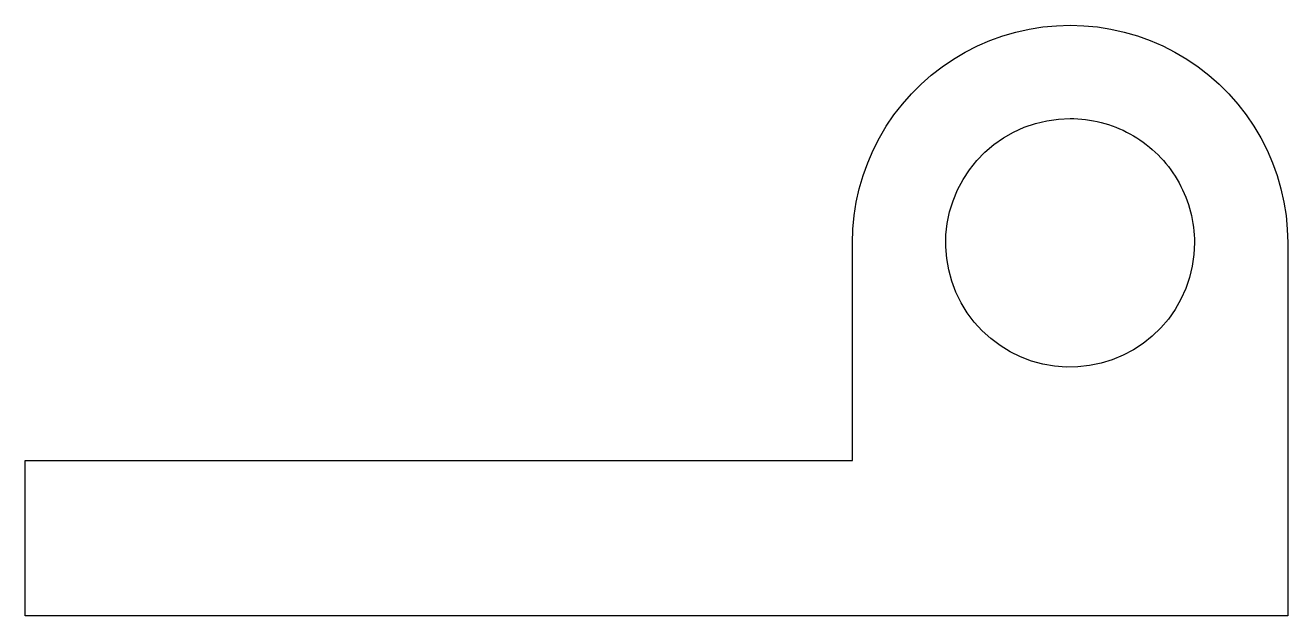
# Model space of a CAD drawing. Header units: metres. Extents: x -32.8 to 7.8, y 0 to 19.
import ezdxf

# ---------------------------------------------------------------- set-up
doc = ezdxf.new("R2010")
doc.units = ezdxf.units.M

msp = doc.modelspace()

# ---------------------------------------------------------------- linework, layer by layer
for points in [[(-6.2, 12), (-6.186, 12.44), (-6.145, 12.877), (-6.076, 13.312), (-5.98, 13.741), (-5.857, 14.163), (-5.708, 14.577), (-5.534, 14.98), (-5.334, 15.372), (-5.11, 15.751), (-4.863, 16.114), (-4.594, 16.462), (-4.303, 16.792), (-3.992, 17.103), (-3.662, 17.394), (-3.314, 17.663), (-2.951, 17.91), (-2.572, 18.134), (-2.18, 18.334), (-1.777, 18.508), (-1.363, 18.657), (-0.941, 18.78), (-0.512, 18.876), (-0.077, 18.945), (0.36, 18.986), (0.8, 19), (1.24, 18.986), (1.677, 18.945), (2.112, 18.876), (2.541, 18.78), (2.963, 18.657), (3.377, 18.508), (3.78, 18.334), (4.172, 18.134), (4.551, 17.91), (4.914, 17.663), (5.262, 17.394), (5.592, 17.103), (5.903, 16.792), (6.194, 16.462), (6.463, 16.114), (6.71, 15.751), (6.934, 15.372), (7.134, 14.98), (7.308, 14.577), (7.457, 14.163), (7.58, 13.741), (7.676, 13.312), (7.745, 12.877), (7.786, 12.44), (7.8, 12)], [(4.8, 12), (4.782, 11.624), (4.729, 11.25), (4.641, 10.884), (4.519, 10.528), (4.364, 10.184), (4.177, 9.857), (3.961, 9.548), (3.716, 9.262), (3.445, 9), (3.151, 8.764), (2.836, 8.557), (2.503, 8.381), (2.155, 8.236), (1.795, 8.126), (1.426, 8.049), (1.051, 8.008), (0.674, 8.002), (0.299, 8.032), (-0.073, 8.096), (-0.436, 8.196), (-0.789, 8.329), (-1.127, 8.495), (-1.448, 8.692), (-1.75, 8.918), (-2.028, 9.172), (-2.282, 9.45), (-2.508, 9.752), (-2.705, 10.073), (-2.871, 10.411), (-3.004, 10.764), (-3.104, 11.127), (-3.168, 11.499), (-3.198, 11.874), (-3.192, 12.251), (-3.151, 12.626), (-3.074, 12.995), (-2.964, 13.355), (-2.819, 13.703), (-2.643, 14.036), (-2.436, 14.351), (-2.2, 14.645), (-1.938, 14.916), (-1.652, 15.161), (-1.343, 15.377), (-1.016, 15.564), (-0.672, 15.719), (-0.316, 15.841), (0.05, 15.929), (0.424, 15.982), (0.8, 16)], [(0.8, 16), (0.926, 15.998), (1.051, 15.992), (1.176, 15.982), (1.301, 15.968), (1.426, 15.951), (1.55, 15.929), (1.673, 15.904), (1.795, 15.874), (1.916, 15.841), (2.036, 15.804), (2.155, 15.764), (2.272, 15.719), (2.389, 15.671), (2.503, 15.619), (2.616, 15.564), (2.727, 15.505), (2.836, 15.443), (2.943, 15.377), (3.048, 15.308), (3.151, 15.236), (3.252, 15.161), (3.35, 15.082), (3.445, 15), (3.538, 14.916), (3.628, 14.828), (3.716, 14.738), (3.8, 14.645), (3.882, 14.55), (3.961, 14.452), (4.036, 14.351), (4.108, 14.248), (4.177, 14.143), (4.243, 14.036), (4.305, 13.927), (4.364, 13.816), (4.419, 13.703), (4.471, 13.589), (4.519, 13.472), (4.564, 13.355), (4.604, 13.236), (4.641, 13.116), (4.674, 12.995), (4.704, 12.873), (4.729, 12.75), (4.751, 12.626), (4.768, 12.501), (4.782, 12.376), (4.792, 12.251), (4.798, 12.126), (4.8, 12)], [(-6.2, 5), (-6.2, 5.14), (-6.2, 5.28), (-6.2, 5.42), (-6.2, 5.56), (-6.2, 5.7), (-6.2, 5.84), (-6.2, 5.98), (-6.2, 6.12), (-6.2, 6.26), (-6.2, 6.4), (-6.2, 6.54), (-6.2, 6.68), (-6.2, 6.82), (-6.2, 6.96), (-6.2, 7.1), (-6.2, 7.24), (-6.2, 7.38), (-6.2, 7.52), (-6.2, 7.66), (-6.2, 7.8), (-6.2, 7.94), (-6.2, 8.08), (-6.2, 8.22), (-6.2, 8.36), (-6.2, 8.5), (-6.2, 8.64), (-6.2, 8.78), (-6.2, 8.92), (-6.2, 9.06), (-6.2, 9.2), (-6.2, 9.34), (-6.2, 9.48), (-6.2, 9.62), (-6.2, 9.76), (-6.2, 9.9), (-6.2, 10.04), (-6.2, 10.18), (-6.2, 10.32), (-6.2, 10.46), (-6.2, 10.6), (-6.2, 10.74), (-6.2, 10.88), (-6.2, 11.02), (-6.2, 11.16), (-6.2, 11.3), (-6.2, 11.44), (-6.2, 11.58), (-6.2, 11.72), (-6.2, 11.86), (-6.2, 12)], [(-6.2, 5), (-6.2, 5.14), (-6.2, 5.28), (-6.2, 5.42), (-6.2, 5.56), (-6.2, 5.7), (-6.2, 5.84), (-6.2, 5.98), (-6.2, 6.12), (-6.2, 6.26), (-6.2, 6.4), (-6.2, 6.54), (-6.2, 6.68), (-6.2, 6.82), (-6.2, 6.96), (-6.2, 7.1), (-6.2, 7.24), (-6.2, 7.38), (-6.2, 7.52), (-6.2, 7.66), (-6.2, 7.8), (-6.2, 7.94), (-6.2, 8.08), (-6.2, 8.22), (-6.2, 8.36), (-6.2, 8.5), (-6.2, 8.64), (-6.2, 8.78), (-6.2, 8.92), (-6.2, 9.06), (-6.2, 9.2), (-6.2, 9.34), (-6.2, 9.48), (-6.2, 9.62), (-6.2, 9.76), (-6.2, 9.9), (-6.2, 10.04), (-6.2, 10.18), (-6.2, 10.32), (-6.2, 10.46), (-6.2, 10.6), (-6.2, 10.74), (-6.2, 10.88), (-6.2, 11.02), (-6.2, 11.16), (-6.2, 11.3), (-6.2, 11.44), (-6.2, 11.58), (-6.2, 11.72), (-6.2, 11.86), (-6.2, 12)], [(7.8, 12), (7.8, 11.76), (7.8, 11.52), (7.8, 11.28), (7.8, 11.04), (7.8, 10.8), (7.8, 10.56), (7.8, 10.32), (7.8, 10.08), (7.8, 9.84), (7.8, 9.6), (7.8, 9.36), (7.8, 9.12), (7.8, 8.88), (7.8, 8.64), (7.8, 8.4), (7.8, 8.16), (7.8, 7.92), (7.8, 7.68), (7.8, 7.44), (7.8, 7.2), (7.8, 6.96), (7.8, 6.72), (7.8, 6.48), (7.8, 6.24), (7.8, 6), (7.8, 5.76), (7.8, 5.52), (7.8, 5.28), (7.8, 5.04), (7.8, 4.8), (7.8, 4.56), (7.8, 4.32), (7.8, 4.08), (7.8, 3.84), (7.8, 3.6), (7.8, 3.36), (7.8, 3.12), (7.8, 2.88), (7.8, 2.64), (7.8, 2.4), (7.8, 2.16), (7.8, 1.92), (7.8, 1.68), (7.8, 1.44), (7.8, 1.2), (7.8, 0.96), (7.8, 0.72), (7.8, 0.48), (7.8, 0.24), (7.8, 0)], [(-32.8, 0), (-32.8, 0.1), (-32.8, 0.2), (-32.8, 0.3), (-32.8, 0.4), (-32.8, 0.5), (-32.8, 0.6), (-32.8, 0.7), (-32.8, 0.8), (-32.8, 0.9), (-32.8, 1), (-32.8, 1.1), (-32.8, 1.2), (-32.8, 1.3), (-32.8, 1.4), (-32.8, 1.5), (-32.8, 1.6), (-32.8, 1.7), (-32.8, 1.8), (-32.8, 1.9), (-32.8, 2), (-32.8, 2.1), (-32.8, 2.2), (-32.8, 2.3), (-32.8, 2.4), (-32.8, 2.5), (-32.8, 2.6), (-32.8, 2.7), (-32.8, 2.8), (-32.8, 2.9), (-32.8, 3), (-32.8, 3.1), (-32.8, 3.2), (-32.8, 3.3), (-32.8, 3.4), (-32.8, 3.5), (-32.8, 3.6), (-32.8, 3.7), (-32.8, 3.8), (-32.8, 3.9), (-32.8, 4), (-32.8, 4.1), (-32.8, 4.2), (-32.8, 4.3), (-32.8, 4.4), (-32.8, 4.5), (-32.8, 4.6), (-32.8, 4.7), (-32.8, 4.8), (-32.8, 4.9), (-32.8, 5)], [(-32.8, 5), (-32.268, 5), (-31.736, 5), (-31.204, 5), (-30.672, 5), (-30.14, 5), (-29.608, 5), (-29.076, 5), (-28.544, 5), (-28.012, 5), (-27.48, 5), (-26.948, 5), (-26.416, 5), (-25.884, 5), (-25.352, 5), (-24.82, 5), (-24.288, 5), (-23.756, 5), (-23.224, 5), (-22.692, 5), (-22.16, 5), (-21.628, 5), (-21.096, 5), (-20.564, 5), (-20.032, 5), (-19.5, 5), (-18.968, 5), (-18.436, 5), (-17.904, 5), (-17.372, 5), (-16.84, 5), (-16.308, 5), (-15.776, 5), (-15.244, 5), (-14.712, 5), (-14.18, 5), (-13.648, 5), (-13.116, 5), (-12.584, 5), (-12.052, 5), (-11.52, 5), (-10.988, 5), (-10.456, 5), (-9.924, 5), (-9.392, 5), (-8.86, 5), (-8.328, 5), (-7.796, 5), (-7.264, 5), (-6.732, 5), (-6.2, 5)], [(-20, 5), (-19.724, 5), (-19.448, 5), (-19.172, 5), (-18.896, 5), (-18.62, 5), (-18.344, 5), (-18.068, 5), (-17.792, 5), (-17.516, 5), (-17.24, 5), (-16.964, 5), (-16.688, 5), (-16.412, 5), (-16.136, 5), (-15.86, 5), (-15.584, 5), (-15.308, 5), (-15.032, 5), (-14.756, 5), (-14.48, 5), (-14.204, 5), (-13.928, 5), (-13.652, 5), (-13.376, 5), (-13.1, 5), (-12.824, 5), (-12.548, 5), (-12.272, 5), (-11.996, 5), (-11.72, 5), (-11.444, 5), (-11.168, 5), (-10.892, 5), (-10.616, 5), (-10.34, 5), (-10.064, 5), (-9.788, 5), (-9.512, 5), (-9.236, 5), (-8.96, 5), (-8.684, 5), (-8.408, 5), (-8.132, 5), (-7.856, 5), (-7.58, 5), (-7.304, 5), (-7.028, 5), (-6.752, 5), (-6.476, 5), (-6.2, 5)], [(7.8, 0), (6.988, 0), (6.176, 0), (5.364, 0), (4.552, 0), (3.74, 0), (2.928, 0), (2.116, 0), (1.304, 0), (0.492, 0), (-0.32, 0), (-1.132, 0), (-1.944, 0), (-2.756, 0), (-3.568, 0), (-4.38, 0), (-5.192, 0), (-6.004, 0), (-6.816, 0), (-7.628, 0), (-8.44, 0), (-9.252, 0), (-10.064, 0), (-10.876, 0), (-11.688, 0), (-12.5, 0), (-13.312, 0), (-14.124, 0), (-14.936, 0), (-15.748, 0), (-16.56, 0), (-17.372, 0), (-18.184, 0), (-18.996, 0), (-19.808, 0), (-20.62, 0), (-21.432, 0), (-22.244, 0), (-23.056, 0), (-23.868, 0), (-24.68, 0), (-25.492, 0), (-26.304, 0), (-27.116, 0), (-27.928, 0), (-28.74, 0), (-29.552, 0), (-30.364, 0), (-31.176, 0), (-31.988, 0), (-32.8, 0)]]:
    msp.add_lwpolyline(points)

doc.saveas('drawing.dxf')
